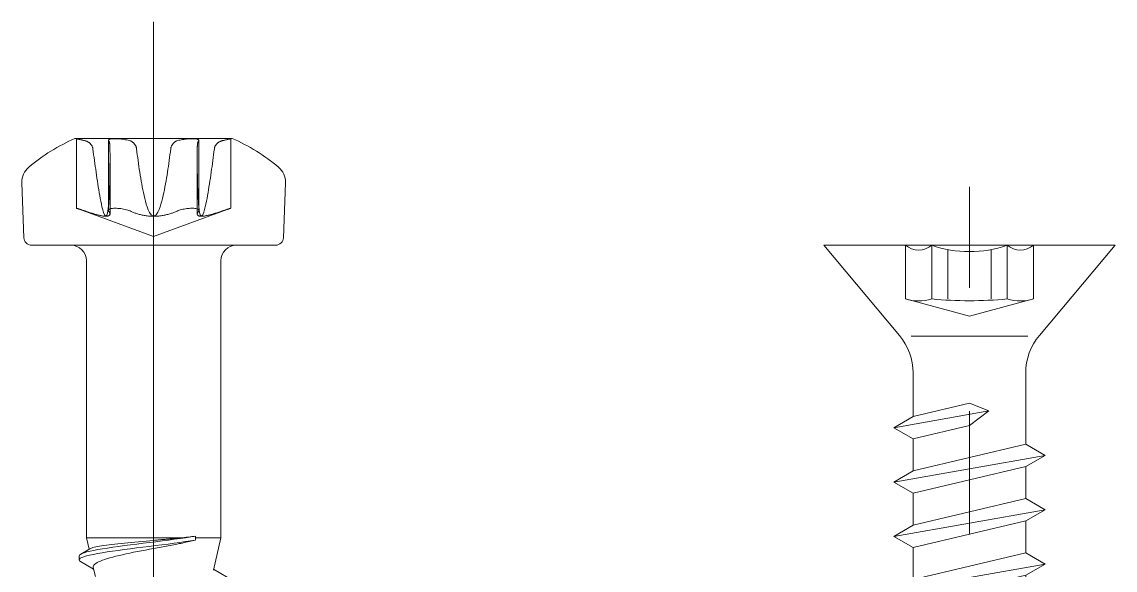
# Model space of a CAD drawing. Header units: millimetres. Extents: x 1459 to 16731, y 971 to 8404.
# Drawn here: x 5902.69 to 5930.83, y 2299.79 to 2313.91 of the extents above; entities that cross this region are included whole.
import ezdxf

# ---------------------------------------------------------------- set-up
doc = ezdxf.new("R2010")
doc.units = ezdxf.units.MM
doc.header["$LTSCALE"] = 0.5
doc.linetypes.add('CENTER', pattern=[50.8, 31.75, -6.35, 6.35, -6.35])
doc.linetypes.add('HIDDEN', pattern=[9.525, 6.35, -3.175])
doc.layers.get('0').update_dxf_attribs({"lineweight": 20})
doc.layers.add('Quincaillerie', color=150, linetype='Continuous', lineweight=20)

# ---------------------------------------------------------------- blocks, each defined once
blk = doc.blocks.new('4970082')
at = {"color": 1, "linetype": 'CENTER'}
blk.add_line((0, 5.75), (0, -24.003), dxfattribs=at)
for p, q in [((-2.025, 2.75), (2.025, 2.75)), ((-3.342, 0.193), (-3.392, 1.609)), ((3.342, 0.193), (3.392, 1.609)), ((-3.142, 0), (3.142, 0)), ((-1.73, -0.4), (-1.73, -7.538)), ((1.73, -0.4), (1.73, -7.538)), ((0.691, -7.538), (-1.73, -7.538)), ((-1.663, -7.831), (-1.73, -7.538)), ((1.079, -7.538), (1.079, -7.492)), ((1.73, -7.538), (1.079, -7.538)), ((1.079, -7.593), (1.079, -7.538)), ((1.539, -8.368), (1.73, -7.538)), ((-1.877, -7.956), (-1.638, -7.816)), ((-1.916, -8.101), (-1.916, -8.001)), ((-1.544, -8.346), (-1.879, -8.145)), ((-1.5, -8.535), (-1.554, -8.3)), ((1.544, -8.344), (2.066, -8.652))]:
    blk.add_line(p, q)
at = {"linetype": 'HIDDEN', "ltscale": 0.344074}
for p, q in [((-1.988, 2.741), (-2.022, 2.75)), ((1.988, 2.741), (2.022, 2.75))]:
    blk.add_line(p, q, dxfattribs=at)
at = {"linetype": 'HIDDEN', "ltscale": 21.647024}
for p, q in [((-1.988, 2.741), (-1.988, 0.95)), ((1.988, 2.741), (1.988, 0.95))]:
    blk.add_line(p, q, dxfattribs=at)
at = {"linetype": 'HIDDEN', "ltscale": 21.818047}
for p, q in [((-1.165, 2.701), (-1.165, 0.896)), ((1.165, 2.701), (1.165, 0.896))]:
    blk.add_line(p, q, dxfattribs=at)
at = {"linetype": 'HIDDEN', "ltscale": 17.084936}
for p, q in [((-1.123, 2.216), (-1.123, 0.803)), ((1.123, 2.216), (1.123, 0.803))]:
    blk.add_line(p, q, dxfattribs=at)
at = {"linetype": 'HIDDEN', "ltscale": 17.046312}
for q in [(-1.988, 0.95), (1.988, 0.95)]:
    blk.add_line((0, 0.227), q, dxfattribs=at)
at = {"linetype": 'HIDDEN', "ltscale": 4.042325, "flags": 128}
for points in [[(-1.76, 2.688), (-1.777, 2.692), (-1.792, 2.695), (-1.808, 2.699), (-1.823, 2.703), (-1.837, 2.706), (-1.852, 2.71), (-1.865, 2.713), (-1.878, 2.716), (-1.891, 2.719), (-1.902, 2.721), (-1.914, 2.724), (-1.924, 2.726), (-1.934, 2.729), (-1.943, 2.731), (-1.951, 2.733), (-1.959, 2.734), (-1.965, 2.736), (-1.971, 2.737), (-1.976, 2.738), (-1.98, 2.739), (-1.983, 2.74), (-1.986, 2.74), (-1.987, 2.741), (-1.988, 2.741)], [(1.76, 2.688), (1.777, 2.692), (1.792, 2.695), (1.808, 2.699), (1.823, 2.703), (1.837, 2.706), (1.852, 2.71), (1.865, 2.713), (1.878, 2.716), (1.891, 2.719), (1.902, 2.721), (1.914, 2.724), (1.924, 2.726), (1.934, 2.729), (1.943, 2.731), (1.951, 2.733), (1.959, 2.734), (1.965, 2.736), (1.971, 2.737), (1.976, 2.738), (1.98, 2.739), (1.983, 2.74), (1.986, 2.74), (1.987, 2.741), (1.988, 2.741)]]:
    blk.add_lwpolyline(points, dxfattribs=at)
at = {"linetype": 'HIDDEN', "ltscale": 0.311195, "flags": 128}
for points in [[(-1.731, 2.678), (-1.732, 2.679), (-1.733, 2.679), (-1.734, 2.68), (-1.735, 2.68), (-1.737, 2.681), (-1.738, 2.681), (-1.739, 2.681), (-1.74, 2.682), (-1.742, 2.682), (-1.743, 2.683), (-1.744, 2.683), (-1.745, 2.683), (-1.747, 2.684), (-1.748, 2.684), (-1.749, 2.685), (-1.75, 2.685), (-1.752, 2.685), (-1.753, 2.686), (-1.754, 2.686), (-1.755, 2.686), (-1.757, 2.687), (-1.758, 2.687), (-1.759, 2.687), (-1.76, 2.688)], [(1.76, 2.688), (1.759, 2.687), (1.758, 2.687), (1.757, 2.687), (1.755, 2.686), (1.754, 2.686), (1.753, 2.686), (1.752, 2.685), (1.75, 2.685), (1.749, 2.685), (1.748, 2.684), (1.747, 2.684), (1.745, 2.683), (1.744, 2.683), (1.743, 2.683), (1.742, 2.682), (1.74, 2.682), (1.739, 2.681), (1.738, 2.681), (1.737, 2.681), (1.735, 2.68), (1.734, 2.68), (1.733, 2.679), (1.732, 2.679), (1.731, 2.678)]]:
    blk.add_lwpolyline(points, dxfattribs=at)
at = {"linetype": 'HIDDEN', "ltscale": 2.656671, "flags": 128}
for points in [[(-1.731, 2.678), (-1.72, 2.674), (-1.71, 2.67), (-1.699, 2.665), (-1.69, 2.659), (-1.68, 2.653), (-1.671, 2.647), (-1.662, 2.641), (-1.653, 2.634), (-1.644, 2.627), (-1.636, 2.619), (-1.628, 2.611), (-1.621, 2.603), (-1.613, 2.595), (-1.607, 2.586), (-1.6, 2.576), (-1.594, 2.567), (-1.588, 2.557), (-1.583, 2.547), (-1.578, 2.537), (-1.574, 2.526), (-1.571, 2.515), (-1.568, 2.504), (-1.565, 2.493), (-1.563, 2.481)], [(1.153, 2.678), (1.15, 2.674), (1.147, 2.67), (1.145, 2.665), (1.142, 2.659), (1.14, 2.653), (1.138, 2.647), (1.137, 2.641), (1.135, 2.634), (1.133, 2.627), (1.132, 2.619), (1.131, 2.611), (1.13, 2.603), (1.129, 2.595), (1.128, 2.586), (1.127, 2.576), (1.127, 2.567), (1.126, 2.557), (1.126, 2.547), (1.125, 2.537), (1.125, 2.526), (1.125, 2.515), (1.125, 2.504), (1.124, 2.493), (1.124, 2.481)], [(1.731, 2.678), (1.72, 2.674), (1.71, 2.67), (1.699, 2.665), (1.69, 2.659), (1.68, 2.653), (1.671, 2.647), (1.662, 2.641), (1.653, 2.634), (1.644, 2.627), (1.636, 2.619), (1.628, 2.611), (1.621, 2.603), (1.613, 2.595), (1.607, 2.586), (1.6, 2.576), (1.594, 2.567), (1.588, 2.557), (1.583, 2.547), (1.578, 2.537), (1.574, 2.526), (1.571, 2.515), (1.568, 2.504), (1.565, 2.493), (1.563, 2.481)]]:
    blk.add_lwpolyline(points, dxfattribs=at)
at = {"linetype": 'HIDDEN', "ltscale": 8.081257, "flags": 128}
blk.add_lwpolyline([(-0.601, 2.688), (-0.628, 2.695), (-0.658, 2.703), (-0.689, 2.71), (-0.722, 2.716), (-0.755, 2.721), (-0.79, 2.726), (-0.825, 2.731), (-0.86, 2.734), (-0.895, 2.737), (-0.929, 2.739), (-0.962, 2.74), (-0.993, 2.741), (-1.023, 2.74), (-1.051, 2.739), (-1.076, 2.737), (-1.098, 2.734), (-1.118, 2.731), (-1.134, 2.726), (-1.147, 2.721), (-1.156, 2.716), (-1.162, 2.71), (-1.165, 2.703), (-1.164, 2.695), (-1.16, 2.688)], dxfattribs=at)
at = {"linetype": 'HIDDEN', "ltscale": 0.311194, "flags": 128}
for points in [[(-1.16, 2.688), (-1.16, 2.687), (-1.159, 2.687), (-1.159, 2.687), (-1.159, 2.686), (-1.158, 2.686), (-1.158, 2.686), (-1.158, 2.685), (-1.158, 2.685), (-1.157, 2.685), (-1.157, 2.684), (-1.157, 2.684), (-1.157, 2.683), (-1.156, 2.683), (-1.156, 2.683), (-1.156, 2.682), (-1.155, 2.682), (-1.155, 2.681), (-1.155, 2.681), (-1.154, 2.681), (-1.154, 2.68), (-1.154, 2.68), (-1.153, 2.679), (-1.153, 2.679), (-1.153, 2.678)], [(-0.578, 2.678), (-0.579, 2.679), (-0.58, 2.679), (-0.58, 2.68), (-0.581, 2.68), (-0.582, 2.681), (-0.583, 2.681), (-0.584, 2.681), (-0.585, 2.682), (-0.586, 2.682), (-0.587, 2.683), (-0.588, 2.683), (-0.589, 2.683), (-0.59, 2.684), (-0.591, 2.684), (-0.592, 2.685), (-0.593, 2.685), (-0.594, 2.685), (-0.595, 2.686), (-0.596, 2.686), (-0.597, 2.686), (-0.598, 2.687), (-0.599, 2.687), (-0.6, 2.687), (-0.601, 2.688)], [(0.601, 2.688), (0.6, 2.687), (0.599, 2.687), (0.598, 2.687), (0.597, 2.686), (0.596, 2.686), (0.595, 2.686), (0.594, 2.685), (0.593, 2.685), (0.592, 2.685), (0.591, 2.684), (0.59, 2.684), (0.589, 2.683), (0.588, 2.683), (0.587, 2.683), (0.586, 2.682), (0.585, 2.682), (0.584, 2.681), (0.583, 2.681), (0.582, 2.681), (0.581, 2.68), (0.58, 2.68), (0.58, 2.679), (0.579, 2.679), (0.578, 2.678)]]:
    blk.add_lwpolyline(points, dxfattribs=at)
at = {"linetype": 'HIDDEN', "ltscale": 2.656772, "flags": 128}
blk.add_lwpolyline([(-1.124, 2.481), (-1.124, 2.493), (-1.125, 2.504), (-1.125, 2.515), (-1.125, 2.526), (-1.125, 2.536), (-1.126, 2.547), (-1.126, 2.557), (-1.127, 2.567), (-1.127, 2.576), (-1.128, 2.585), (-1.129, 2.594), (-1.13, 2.603), (-1.131, 2.611), (-1.132, 2.619), (-1.133, 2.627), (-1.135, 2.634), (-1.137, 2.641), (-1.138, 2.647), (-1.14, 2.653), (-1.143, 2.659), (-1.145, 2.665), (-1.147, 2.67), (-1.15, 2.674), (-1.153, 2.678)], dxfattribs=at)
at = {"linetype": 'HIDDEN', "ltscale": 2.656672, "flags": 128}
blk.add_lwpolyline([(-0.578, 2.678), (-0.57, 2.674), (-0.562, 2.67), (-0.555, 2.665), (-0.547, 2.659), (-0.54, 2.653), (-0.532, 2.647), (-0.525, 2.641), (-0.518, 2.634), (-0.511, 2.627), (-0.504, 2.619), (-0.497, 2.611), (-0.491, 2.603), (-0.485, 2.595), (-0.479, 2.586), (-0.473, 2.576), (-0.467, 2.567), (-0.462, 2.557), (-0.458, 2.547), (-0.453, 2.537), (-0.449, 2.526), (-0.446, 2.515), (-0.443, 2.504), (-0.441, 2.493), (-0.439, 2.481)], dxfattribs=at)
at = {"linetype": 'HIDDEN', "ltscale": 2.656773, "flags": 128}
blk.add_lwpolyline([(0.439, 2.481), (0.441, 2.493), (0.443, 2.504), (0.446, 2.515), (0.449, 2.526), (0.453, 2.536), (0.457, 2.547), (0.462, 2.557), (0.467, 2.567), (0.473, 2.576), (0.478, 2.585), (0.484, 2.594), (0.491, 2.603), (0.497, 2.611), (0.504, 2.619), (0.511, 2.627), (0.518, 2.634), (0.525, 2.641), (0.532, 2.647), (0.54, 2.653), (0.547, 2.659), (0.555, 2.665), (0.562, 2.67), (0.57, 2.674), (0.578, 2.678)], dxfattribs=at)
at = {"linetype": 'HIDDEN', "ltscale": 7.484198, "flags": 128}
blk.add_lwpolyline([(1.165, 2.701), (1.164, 2.708), (1.159, 2.714), (1.152, 2.719), (1.141, 2.724), (1.128, 2.728), (1.112, 2.732), (1.093, 2.735), (1.072, 2.737), (1.048, 2.739), (1.022, 2.74), (0.995, 2.741), (0.966, 2.74), (0.936, 2.739), (0.904, 2.738), (0.872, 2.735), (0.84, 2.732), (0.807, 2.729), (0.775, 2.724), (0.743, 2.719), (0.712, 2.714), (0.682, 2.708), (0.653, 2.702), (0.626, 2.695), (0.601, 2.688)], dxfattribs=at)
at = {"linetype": 'HIDDEN', "ltscale": 0.311201, "flags": 128}
blk.add_lwpolyline([(1.153, 2.678), (1.153, 2.679), (1.153, 2.679), (1.154, 2.68), (1.154, 2.68), (1.154, 2.681), (1.155, 2.681), (1.155, 2.681), (1.155, 2.682), (1.156, 2.682), (1.156, 2.683), (1.156, 2.683), (1.157, 2.683), (1.157, 2.684), (1.157, 2.684), (1.157, 2.685), (1.158, 2.685), (1.158, 2.685), (1.158, 2.686), (1.159, 2.686), (1.159, 2.686), (1.159, 2.687), (1.159, 2.687), (1.16, 2.687), (1.16, 2.688)], dxfattribs=at)
at = {"linetype": 'HIDDEN', "ltscale": 0.598404, "flags": 128}
blk.add_lwpolyline([(1.16, 2.688), (1.16, 2.688), (1.161, 2.689), (1.161, 2.689), (1.161, 2.69), (1.162, 2.691), (1.162, 2.691), (1.162, 2.692), (1.163, 2.692), (1.163, 2.693), (1.163, 2.693), (1.164, 2.694), (1.164, 2.695), (1.164, 2.695), (1.164, 2.696), (1.164, 2.696), (1.165, 2.697), (1.165, 2.697), (1.165, 2.698), (1.165, 2.698), (1.165, 2.699), (1.165, 2.7), (1.165, 2.7), (1.165, 2.701), (1.165, 2.701)], dxfattribs=at)
at = {"linetype": 'HIDDEN', "ltscale": 22.125736, "flags": 128}
for points in [[(-1.563, 2.481), (-1.553, 2.406), (-1.544, 2.33), (-1.533, 2.255), (-1.523, 2.179), (-1.513, 2.104), (-1.503, 2.028), (-1.492, 1.953), (-1.481, 1.878), (-1.471, 1.802), (-1.46, 1.727), (-1.448, 1.652), (-1.437, 1.577), (-1.425, 1.502), (-1.413, 1.428), (-1.4, 1.353), (-1.387, 1.279), (-1.374, 1.205), (-1.36, 1.131), (-1.345, 1.058), (-1.329, 0.985), (-1.311, 0.914), (-1.291, 0.844), (-1.266, 0.781), (-1.232, 0.744)], [(-0.439, 2.481), (-0.43, 2.406), (-0.42, 2.33), (-0.41, 2.255), (-0.4, 2.179), (-0.39, 2.104), (-0.379, 2.028), (-0.368, 1.953), (-0.356, 1.878), (-0.344, 1.802), (-0.332, 1.727), (-0.319, 1.652), (-0.306, 1.577), (-0.292, 1.502), (-0.277, 1.428), (-0.262, 1.353), (-0.245, 1.279), (-0.228, 1.205), (-0.209, 1.131), (-0.188, 1.058), (-0.165, 0.985), (-0.138, 0.914), (-0.106, 0.844), (-0.064, 0.781), (0, 0.744)], [(1.124, 2.481), (1.124, 2.406), (1.123, 2.33), (1.123, 2.255), (1.123, 2.179), (1.123, 2.104), (1.124, 2.028), (1.124, 1.953), (1.125, 1.878), (1.126, 1.802), (1.127, 1.727), (1.129, 1.652), (1.131, 1.577), (1.133, 1.502), (1.136, 1.428), (1.139, 1.353), (1.142, 1.279), (1.146, 1.205), (1.151, 1.131), (1.157, 1.058), (1.164, 0.985), (1.173, 0.914), (1.185, 0.844), (1.202, 0.781), (1.232, 0.744)]]:
    blk.add_lwpolyline(points, dxfattribs=at)
at = {"linetype": 'HIDDEN', "ltscale": 22.12549, "flags": 128}
for points in [[(0, 0.744), (0.065, 0.782), (0.107, 0.846), (0.139, 0.915), (0.165, 0.987), (0.189, 1.059), (0.209, 1.133), (0.228, 1.206), (0.246, 1.28), (0.262, 1.354), (0.278, 1.429), (0.292, 1.503), (0.306, 1.578), (0.319, 1.653), (0.332, 1.728), (0.345, 1.803), (0.357, 1.878), (0.368, 1.953), (0.379, 2.029), (0.39, 2.104), (0.4, 2.179), (0.41, 2.255), (0.42, 2.33), (0.43, 2.406), (0.439, 2.481)], [(1.232, 0.744), (1.267, 0.782), (1.292, 0.846), (1.312, 0.915), (1.329, 0.987), (1.345, 1.059), (1.36, 1.133), (1.374, 1.206), (1.388, 1.28), (1.401, 1.354), (1.413, 1.429), (1.425, 1.503), (1.437, 1.578), (1.448, 1.653), (1.46, 1.728), (1.471, 1.803), (1.482, 1.878), (1.492, 1.953), (1.503, 2.029), (1.513, 2.104), (1.523, 2.179), (1.534, 2.255), (1.544, 2.33), (1.553, 2.406), (1.563, 2.481)]]:
    blk.add_lwpolyline(points, dxfattribs=at)
at = {"linetype": 'HIDDEN', "ltscale": 18.89488, "flags": 128}
blk.add_lwpolyline([(-1.232, 0.744), (-1.205, 0.774), (-1.189, 0.826), (-1.177, 0.884), (-1.169, 0.945), (-1.162, 1.006), (-1.156, 1.068), (-1.151, 1.131), (-1.147, 1.194), (-1.143, 1.257), (-1.14, 1.32), (-1.137, 1.383), (-1.135, 1.447), (-1.133, 1.511), (-1.131, 1.575), (-1.129, 1.638), (-1.128, 1.702), (-1.127, 1.766), (-1.126, 1.831), (-1.125, 1.895), (-1.124, 1.959), (-1.124, 2.023), (-1.124, 2.088), (-1.123, 2.152), (-1.123, 2.216)], dxfattribs=at)
at = {"linetype": 'HIDDEN', "ltscale": 4.389503, "flags": 128}
blk.add_lwpolyline([(-1.731, 0.868), (-1.748, 0.874), (-1.766, 0.88), (-1.783, 0.885), (-1.799, 0.891), (-1.815, 0.896), (-1.831, 0.901), (-1.846, 0.906), (-1.861, 0.911), (-1.875, 0.915), (-1.889, 0.92), (-1.902, 0.924), (-1.914, 0.927), (-1.925, 0.931), (-1.935, 0.934), (-1.945, 0.937), (-1.954, 0.94), (-1.961, 0.942), (-1.968, 0.944), (-1.974, 0.946), (-1.979, 0.947), (-1.983, 0.949), (-1.985, 0.949), (-1.987, 0.95), (-1.988, 0.95)], dxfattribs=at)
at = {"linetype": 'HIDDEN', "ltscale": 6.259865, "flags": 128}
for points in [[(-1.232, 0.744), (-1.246, 0.745), (-1.261, 0.745), (-1.277, 0.747), (-1.293, 0.749), (-1.31, 0.751), (-1.328, 0.754), (-1.346, 0.757), (-1.365, 0.761), (-1.385, 0.765), (-1.405, 0.77), (-1.425, 0.775), (-1.446, 0.78), (-1.468, 0.786), (-1.49, 0.792), (-1.513, 0.798), (-1.536, 0.805), (-1.559, 0.812), (-1.582, 0.82), (-1.606, 0.827), (-1.631, 0.835), (-1.655, 0.843), (-1.68, 0.851), (-1.705, 0.859), (-1.731, 0.868)], [(1.232, 0.744), (1.218, 0.745), (1.206, 0.745), (1.194, 0.747), (1.184, 0.749), (1.174, 0.751), (1.165, 0.754), (1.157, 0.757), (1.15, 0.761), (1.143, 0.765), (1.138, 0.77), (1.133, 0.775), (1.13, 0.78), (1.127, 0.786), (1.125, 0.792), (1.124, 0.798), (1.124, 0.805), (1.124, 0.812), (1.126, 0.82), (1.128, 0.827), (1.131, 0.835), (1.136, 0.843), (1.14, 0.851), (1.146, 0.859), (1.153, 0.868)]]:
    blk.add_lwpolyline(points, dxfattribs=at)
at = {"linetype": 'HIDDEN', "ltscale": 8.775387, "flags": 128}
blk.add_lwpolyline([(-0.578, 0.868), (-0.605, 0.88), (-0.635, 0.891), (-0.666, 0.901), (-0.7, 0.911), (-0.736, 0.92), (-0.773, 0.927), (-0.81, 0.934), (-0.848, 0.94), (-0.886, 0.944), (-0.923, 0.947), (-0.959, 0.949), (-0.993, 0.95), (-1.026, 0.949), (-1.055, 0.947), (-1.082, 0.944), (-1.105, 0.94), (-1.125, 0.934), (-1.141, 0.927), (-1.153, 0.92), (-1.161, 0.911), (-1.165, 0.901), (-1.165, 0.891), (-1.161, 0.88), (-1.153, 0.868)], dxfattribs=at)
at = {"linetype": 'HIDDEN', "ltscale": 2.175768, "flags": 128}
blk.add_lwpolyline([(-1.153, 0.868), (-1.15, 0.865), (-1.148, 0.862), (-1.146, 0.859), (-1.144, 0.856), (-1.142, 0.853), (-1.14, 0.85), (-1.138, 0.848), (-1.136, 0.845), (-1.135, 0.842), (-1.133, 0.839), (-1.132, 0.836), (-1.131, 0.834), (-1.13, 0.831), (-1.128, 0.828), (-1.127, 0.826), (-1.127, 0.823), (-1.126, 0.82), (-1.125, 0.818), (-1.125, 0.815), (-1.124, 0.813), (-1.124, 0.81), (-1.124, 0.808), (-1.123, 0.805), (-1.123, 0.803)], dxfattribs=at)
at = {"linetype": 'HIDDEN', "ltscale": 6.259864, "flags": 128}
blk.add_lwpolyline([(0, 0.744), (-0.028, 0.745), (-0.055, 0.745), (-0.082, 0.747), (-0.109, 0.749), (-0.136, 0.751), (-0.163, 0.754), (-0.189, 0.757), (-0.215, 0.761), (-0.241, 0.765), (-0.267, 0.77), (-0.292, 0.775), (-0.317, 0.78), (-0.341, 0.786), (-0.365, 0.792), (-0.389, 0.798), (-0.412, 0.805), (-0.434, 0.812), (-0.457, 0.82), (-0.478, 0.827), (-0.499, 0.835), (-0.52, 0.843), (-0.54, 0.851), (-0.559, 0.859), (-0.578, 0.868)], dxfattribs=at)
at = {"linetype": 'HIDDEN', "ltscale": 6.26229, "flags": 128}
for points in [[(0.578, 0.868), (0.559, 0.859), (0.54, 0.851), (0.52, 0.843), (0.5, 0.835), (0.479, 0.827), (0.457, 0.82), (0.435, 0.812), (0.413, 0.805), (0.39, 0.798), (0.366, 0.792), (0.342, 0.786), (0.318, 0.78), (0.293, 0.775), (0.268, 0.77), (0.242, 0.765), (0.216, 0.761), (0.19, 0.757), (0.163, 0.754), (0.137, 0.751), (0.11, 0.749), (0.083, 0.747), (0.055, 0.745), (0.028, 0.745), (0, 0.744)], [(1.731, 0.868), (1.705, 0.859), (1.68, 0.851), (1.655, 0.843), (1.631, 0.835), (1.607, 0.827), (1.583, 0.82), (1.559, 0.812), (1.536, 0.805), (1.513, 0.798), (1.491, 0.792), (1.469, 0.786), (1.447, 0.78), (1.426, 0.775), (1.405, 0.77), (1.385, 0.765), (1.365, 0.761), (1.346, 0.757), (1.328, 0.754), (1.31, 0.751), (1.293, 0.749), (1.277, 0.747), (1.261, 0.745), (1.246, 0.745), (1.232, 0.744)]]:
    blk.add_lwpolyline(points, dxfattribs=at)
at = {"linetype": 'HIDDEN', "ltscale": 7.852842, "flags": 128}
blk.add_lwpolyline([(1.165, 0.896), (1.164, 0.905), (1.159, 0.914), (1.151, 0.921), (1.139, 0.928), (1.125, 0.934), (1.108, 0.939), (1.087, 0.943), (1.064, 0.946), (1.039, 0.949), (1.011, 0.95), (0.982, 0.95), (0.95, 0.949), (0.918, 0.947), (0.885, 0.944), (0.851, 0.94), (0.817, 0.935), (0.783, 0.929), (0.75, 0.923), (0.717, 0.915), (0.686, 0.907), (0.656, 0.898), (0.628, 0.889), (0.602, 0.879), (0.578, 0.868)], dxfattribs=at)
at = {"linetype": 'HIDDEN', "ltscale": 4.389737, "flags": 128}
blk.add_lwpolyline([(1.988, 0.95), (1.987, 0.95), (1.985, 0.949), (1.983, 0.949), (1.979, 0.947), (1.974, 0.946), (1.968, 0.944), (1.962, 0.942), (1.954, 0.94), (1.945, 0.937), (1.936, 0.934), (1.925, 0.931), (1.914, 0.927), (1.902, 0.924), (1.889, 0.92), (1.875, 0.915), (1.861, 0.911), (1.846, 0.906), (1.831, 0.901), (1.815, 0.896), (1.799, 0.891), (1.783, 0.885), (1.766, 0.88), (1.748, 0.874), (1.731, 0.868)], dxfattribs=at)
at = {"linetype": 'HIDDEN', "ltscale": 4.086455, "flags": 128}
blk.add_lwpolyline([(-1.123, 0.803), (-1.123, 0.799), (-1.124, 0.794), (-1.125, 0.79), (-1.126, 0.786), (-1.128, 0.782), (-1.13, 0.779), (-1.133, 0.775), (-1.135, 0.772), (-1.139, 0.769), (-1.142, 0.766), (-1.146, 0.763), (-1.151, 0.76), (-1.155, 0.758), (-1.16, 0.755), (-1.166, 0.753), (-1.172, 0.752), (-1.178, 0.75), (-1.184, 0.748), (-1.191, 0.747), (-1.199, 0.746), (-1.206, 0.745), (-1.215, 0.745), (-1.223, 0.744), (-1.232, 0.744)], dxfattribs=at)
at = {"flags": 128}
for points in [[(-1.916, -8.001), (-1.908, -7.981), (-1.884, -7.961), (-1.845, -7.94), (-1.79, -7.92), (-1.72, -7.899), (-1.637, -7.879), (-1.541, -7.859), (-1.433, -7.838), (-1.314, -7.818), (-1.185, -7.798), (-1.047, -7.777), (-0.901, -7.757), (-0.749, -7.736), (-0.592, -7.716), (-0.431, -7.696), (-0.268, -7.675), (-0.104, -7.655), (0.059, -7.635), (0.221, -7.614), (0.379, -7.594), (0.532, -7.574), (0.68, -7.553), (0.821, -7.533), (0.955, -7.512), (1.079, -7.492)], [(-1.879, -8.145), (-1.905, -8.125), (-1.916, -8.104), (-1.91, -8.084), (-1.888, -8.063), (-1.851, -8.043), (-1.798, -8.022), (-1.729, -8.002), (-1.647, -7.981), (-1.552, -7.961), (-1.444, -7.94), (-1.326, -7.92), (-1.197, -7.899), (-1.059, -7.879), (-0.913, -7.858), (-0.76, -7.838), (-0.602, -7.817), (-0.441, -7.797), (-0.277, -7.776), (-0.112, -7.756), (0.052, -7.735), (0.215, -7.715), (0.374, -7.695), (0.528, -7.674), (0.676, -7.654), (0.818, -7.634), (0.95, -7.615), (1.073, -7.596)], [(0, -7.602), (0.029, -7.599), (0.059, -7.596), (0.088, -7.594), (0.117, -7.591), (0.147, -7.588), (0.176, -7.586), (0.206, -7.583), (0.235, -7.581), (0.264, -7.578), (0.294, -7.575), (0.323, -7.573), (0.352, -7.57), (0.381, -7.567), (0.41, -7.565), (0.439, -7.562), (0.467, -7.56), (0.496, -7.557), (0.524, -7.554), (0.552, -7.552), (0.58, -7.549), (0.608, -7.546), (0.636, -7.544), (0.664, -7.541), (0.691, -7.538)], [(1.073, -7.596), (1.033, -7.606), (0.993, -7.615), (0.952, -7.624), (0.911, -7.633), (0.869, -7.642), (0.827, -7.651), (0.784, -7.66), (0.741, -7.669), (0.697, -7.678), (0.653, -7.686), (0.608, -7.695), (0.562, -7.704), (0.516, -7.713), (0.47, -7.722), (0.424, -7.73), (0.378, -7.739), (0.331, -7.748), (0.284, -7.757), (0.237, -7.766), (0.19, -7.775), (0.143, -7.784), (0.095, -7.792), (0.048, -7.801), (0, -7.81)], [(-1.638, -7.816), (-1.62, -7.807), (-1.596, -7.798), (-1.566, -7.789), (-1.531, -7.78), (-1.491, -7.771), (-1.446, -7.762), (-1.396, -7.754), (-1.341, -7.744), (-1.281, -7.735), (-1.216, -7.726), (-1.148, -7.717), (-1.076, -7.708), (-1, -7.699), (-0.921, -7.69), (-0.838, -7.682), (-0.752, -7.673), (-0.664, -7.664), (-0.574, -7.655), (-0.481, -7.646), (-0.387, -7.637), (-0.291, -7.628), (-0.195, -7.619), (-0.097, -7.61), (0, -7.602)], [(0, -7.81), (-0.106, -7.83), (-0.21, -7.85), (-0.313, -7.869), (-0.415, -7.889), (-0.515, -7.909), (-0.612, -7.929), (-0.707, -7.949), (-0.799, -7.97), (-0.886, -7.99), (-0.97, -8.01), (-1.05, -8.031), (-1.125, -8.051), (-1.194, -8.071), (-1.258, -8.092), (-1.317, -8.112), (-1.37, -8.133), (-1.416, -8.154), (-1.457, -8.174), (-1.49, -8.195), (-1.517, -8.216), (-1.537, -8.237), (-1.55, -8.258), (-1.556, -8.279), (-1.554, -8.3)]]:
    blk.add_lwpolyline(points, dxfattribs=at)
for centre, radius, start, end in [((0, -1.822), 5, 113.8911, 129.9921), ((0, -1.822), 5, 50.0079, 66.1089), ((-2.892, 1.626), 0.5, 129.9921, 182), ((2.892, 1.626), 0.5, 358, 50.0079), ((-3.142, 0.2), 0.2, 182, 270), ((-2.13, -0.4), 0.4, 0, 90), ((2.13, -0.4), 0.4, 90, 180), ((3.142, 0.2), 0.2, 270, 358)]:
    blk.add_arc(centre, radius, start, end)
at = {"linetype": 'HIDDEN', "ltscale": 2.549482}
blk.add_ellipse((-14.909, 5.003), major_axis=(-2.638, 22.667), ratio=0.596974, start_param=4.520073, end_param=4.53181, dxfattribs=at)
at = {"linetype": 'HIDDEN', "ltscale": 0.923414}
blk.add_ellipse((0.803, 0.824), major_axis=(0.362, 0.078), ratio=0.265074, start_param=5.96322, end_param=6.225364, dxfattribs=at)
blk.add_ellipse((-0.009, -7.518), major_axis=(1.741, 0.154), ratio=0.0513, start_param=-1.161551, end_param=-0.900632)
blk = doc.blocks.new('*U171')
at = {"layer": 'Quincaillerie', "lineweight": 18}
blk.add_blockref('4970082', (0, 0), dxfattribs=at)
blk = doc.blocks.new('4070052')
at = {"color": 1, "linetype": 'CENTER'}
blk.add_line((0, -26.5), (0, 1.5), dxfattribs=at)
for p, q in [((-0.972, -1.385), (-0.972, 0)), ((0.972, -1.385), (0.972, 0)), ((-0.559, -1.385), (-0.559, -0.111)), ((0.559, -1.385), (0.559, -0.111))]:
    blk.add_line(p, q)
blk.add_lwpolyline([(1.45, -3.287, -0.176327), (1.801, -2.323), (3.75, 0), (-3.75, 0), (-1.801, -2.323, -0.176327), (-1.45, -3.287)], format="xyb")
for points in [[(-1.65, 0), (-1.65, -1.385)], [(1.65, 0), (1.65, -1.385)], [(-1.65, -1.385), (0, -1.827)], [(1.65, -1.385), (0, -1.827)], [(-1.501, -2.339), (1.501, -2.339)], [(-1.45, -3.287), (-1.45, -4.411)], [(1.45, -3.287), (1.45, -5.124)], [(-1.95, -4.7), (0.5, -4.268)], [(-1.45, -4.989), (-1.45, -5.811)], [(-1.95, -6.1), (1.95, -5.412)], [(1.45, -5.701), (1.45, -6.524)], [(-1.45, -6.389), (-1.45, -7.211)], [(-1.95, -7.5), (1.95, -6.812)], [(1.45, -7.101), (1.45, -7.924)], [(-1.45, -7.789), (-1.45, -8.611)], [(-1.95, -8.9), (1.95, -8.212)], [(1.45, -8.501), (1.45, -9.324)], [(-1.45, -9.189), (-1.45, -10.011)], [(-1.95, -10.3), (1.95, -9.612)], [(1.45, -9.901), (1.45, -10.724)], [(-1.45, -10.589), (-1.45, -11.411)], [(-1.95, -11.7), (1.95, -11.012)], [(1.45, -11.301), (1.45, -12.124)], [(-1.45, -11.989), (-1.45, -12.811)], [(-1.95, -13.1), (1.95, -12.412)], [(1.45, -12.701), (1.45, -13.524)], [(-1.45, -13.389), (-1.45, -14.211)], [(-1.95, -14.5), (1.95, -13.812)], [(1.45, -14.101), (1.45, -14.924)], [(-1.45, -14.789), (-1.45, -15.611)], [(-1.95, -15.9), (1.95, -15.212)], [(1.45, -15.501), (1.45, -16.324)], [(-1.45, -16.189), (-1.45, -17.011)], [(-1.95, -17.3), (1.95, -16.612)], [(1.45, -16.901), (1.45, -17.724)], [(-1.45, -17.589), (-1.45, -18.411)], [(-1.95, -18.7), (1.95, -18.012)], [(1.45, -18.301), (1.45, -19.124)], [(-1.45, -18.989), (-1.45, -19.811)], [(-1.95, -20.1), (1.95, -19.412)], [(1.45, -19.701), (1.45, -20.524)], [(-1.45, -20.389), (-1.45, -21.211)], [(-1.95, -21.5), (1.95, -20.812)], [(1.45, -21.101), (1.45, -21.499)], [(1.241, -22.004), (1.45, -21.499)], [(-1.019, -22.54), (-1.341, -21.763)], [(-1.409, -22.805), (1.631, -22.268)], [(0, -25), (1.006, -22.572)], [(0, -25), (-0.784, -23.107)]]:
    blk.add_lwpolyline(points)
for points in [[(-1.95, -4.7), (-1.45, -4.989), (0, -4.645), (0.5, -4.268), (0, -4.067), (-1.45, -4.411)], [(-1.45, -6.389), (1.45, -5.701), (1.95, -5.412), (1.45, -5.124), (-1.45, -5.811), (-1.95, -6.1)], [(-1.45, -7.789), (1.45, -7.101), (1.95, -6.812), (1.45, -6.524), (-1.45, -7.211), (-1.95, -7.5)], [(-1.45, -9.189), (1.45, -8.501), (1.95, -8.212), (1.45, -7.924), (-1.45, -8.611), (-1.95, -8.9)], [(-1.45, -10.589), (1.45, -9.901), (1.95, -9.612), (1.45, -9.324), (-1.45, -10.011), (-1.95, -10.3)], [(-1.45, -11.989), (1.45, -11.301), (1.95, -11.012), (1.45, -10.724), (-1.45, -11.411), (-1.95, -11.7)], [(-1.45, -13.389), (1.45, -12.701), (1.95, -12.412), (1.45, -12.124), (-1.45, -12.811), (-1.95, -13.1)], [(-1.45, -14.789), (1.45, -14.101), (1.95, -13.812), (1.45, -13.524), (-1.45, -14.211), (-1.95, -14.5)], [(-1.45, -16.189), (1.45, -15.501), (1.95, -15.212), (1.45, -14.924), (-1.45, -15.611), (-1.95, -15.9)], [(-1.45, -17.589), (1.45, -16.901), (1.95, -16.612), (1.45, -16.324), (-1.45, -17.011), (-1.95, -17.3)], [(-1.45, -18.989), (1.45, -18.301), (1.95, -18.012), (1.45, -17.724), (-1.45, -18.411), (-1.95, -18.7)], [(-1.45, -20.389), (1.45, -19.701), (1.95, -19.412), (1.45, -19.124), (-1.45, -19.811), (-1.95, -20.1)], [(-1.45, -21.211), (-1.95, -21.5), (-1.45, -21.789), (1.45, -21.101), (1.95, -20.812), (1.45, -20.524)], [(1.241, -22.004), (1.631, -22.268), (1.006, -22.572), (-0.784, -23.107), (-1.409, -22.805), (-1.019, -22.54)]]:
    blk.add_lwpolyline(points, close=True)
for centre, radius, start, end in [((-1.311, 0.393), 0.519, 229.2336, 310.7664), ((0, 2.774), 2.94, 250.6988, 289.3012), ((1.311, 0.393), 0.519, 229.2336, 310.7664), ((-1.311, -0.228), 1.206, 253.6643, 286.3357), ((0, 8.697), 10.128, 264.4948, 275.5052), ((1.311, -0.228), 1.206, 253.6643, 286.3357)]:
    blk.add_arc(centre, radius, start, end)
blk = doc.blocks.new('*U172')
at = {"layer": 'Quincaillerie', "lineweight": 18}
blk.add_blockref('4070052', (0, 0), dxfattribs=at)

msp = doc.modelspace()

# ---------------------------------------------------------------- block references
at = {"layer": 'Quincaillerie', "lineweight": 20}
for name, p in [('*U171', (5906.081, 2308.157)), ('*U172', (5927.081, 2308.157))]:
    msp.add_blockref(name, p, dxfattribs=at)

doc.saveas('drawing.dxf')
